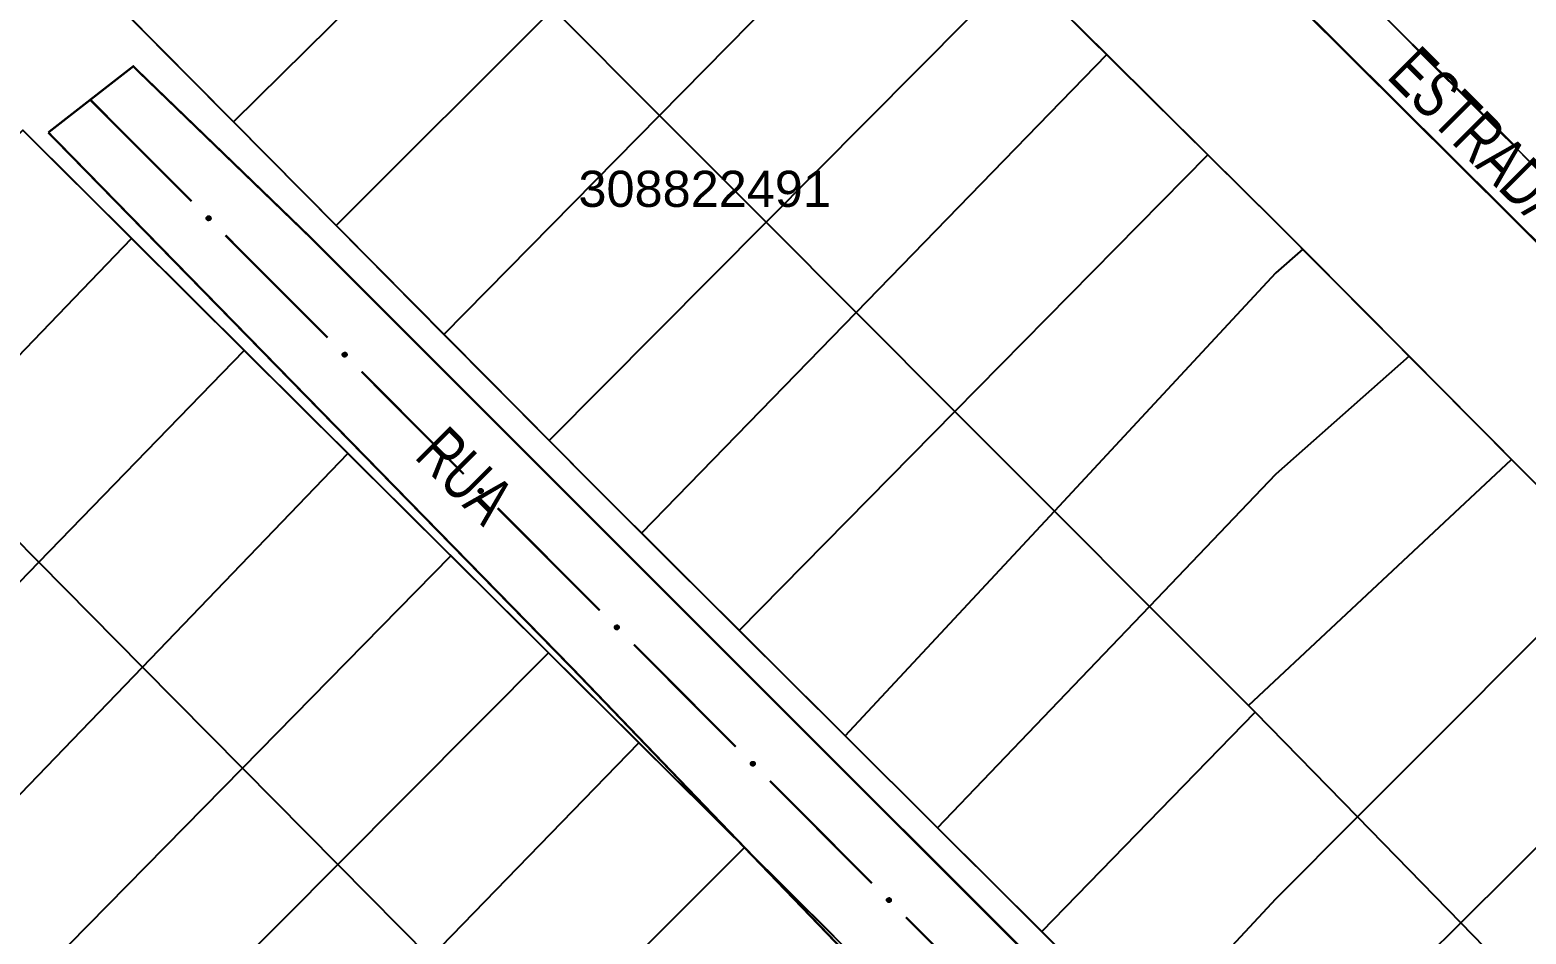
# Model space of a CAD drawing. Extents: x 205150 to 206910, y 4858726 to 4860849.
# Drawn here: x 205693 to 205817.3, y 4860689.1 to 4860764.2 of the extents above; entities that cross this region are included whole.
import ezdxf

# ---------------------------------------------------------------- set-up
doc = ezdxf.new("R2010")
doc.units = 0
doc.header["$LTSCALE"] = 1.5
doc.header["$MEASUREMENT"] = 0
for name, color, linetype in [('CD-MALHA-LOTES', 7, 'CONTINUOUS'), ('CD_TXT_QUADRA', 7, 'CONTINUOUS'), ('LM-LIM-SETOR-FISCAL', 7, 'CONTINUOUS'), ('RU-QUADRAS', 6, 'CONTINUOUS'), ('SV-EIXO-ROD-ESTR', 7, 'CONTINUOUS'), ('SV-EIXO-RUA-N-PAV', 6, 'CONTINUOUS'), ('SV-EST-MUNIC-PAV', 20, 'CONTINUOUS'), ('SV-RUA-NAO-PAV-S-GUIA-C-GUIA', 7, 'CONTINUOUS'), ('SV-TXT-MUNIC-PAV', 20, 'CONTINUOUS'), ('SV-TXT-RUA-N-PAV-S-GUIA-C-GUIA', 7, 'CONTINUOUS')]:
    doc.layers.add(name, color=color, linetype=linetype)
doc.styles.add('ARIAL', font='ARIAL.TTF')
doc.linetypes.add('Limite', pattern='A,20,-3,[130,ltypeshp.shx,S=6.35,R=0,X=0,Y=0],-3,20', length=46)

msp = doc.modelspace()

# ---------------------------------------------------------------- linework, layer by layer
at = {"layer": 'CD-MALHA-LOTES'}
for points in [[(205745.29, 4860757.07), (205766.14, 4860778.25)], [(205709.9, 4860756.53), (205728, 4860774.39)], [(205754.14, 4860748.2), (205775.13, 4860769.35)], [(205782.44, 4860762.12), (205775.13, 4860769.35)], [(205718.43, 4860747.92), (205736.45, 4860765.92)], [(205745.29, 4860757.07), (205736.45, 4860765.92)], [(205701.39, 4860765.11), (205709.9, 4860756.53)], [(205761.62, 4860740.7), (205782.44, 4860762.12)], [(205790.84, 4860753.8), (205782.44, 4860762.12)], [(205709.9, 4860756.53), (205718.43, 4860747.92)], [(205727.39, 4860738.88), (205745.29, 4860757.07)], [(205754.14, 4860748.2), (205745.29, 4860757.07)], [(205685.29, 4860748.71), (205692.4, 4860755.83), (205701.44, 4860746.85)], [(205769.83, 4860732.47), (205790.84, 4860753.8)], [(205798.72, 4860745.97), (205796.49, 4860748.21), (205790.84, 4860753.8)], [(205718.43, 4860747.92), (205727.39, 4860738.88)], [(205736.13, 4860730.06), (205754.14, 4860748.2)], [(205761.62, 4860740.7), (205754.14, 4860748.2)], [(205684.52, 4860729.27), (205701.44, 4860746.85)], [(205710.8, 4860737.55), (205701.44, 4860746.85)], [(205798.72, 4860745.97), (205796.49, 4860744), (205778.09, 4860724.21)], [(205807.57, 4860737.06), (205798.72, 4860745.97)], [(205743.8, 4860722.38), (205761.62, 4860740.7)], [(205769.83, 4860732.47), (205761.62, 4860740.7)], [(205727.39, 4860738.88), (205736.13, 4860730.06)], [(205693.75, 4860719.95), (205710.8, 4860737.55)], [(205719.42, 4860728.98), (205710.8, 4860737.55)], [(205807.57, 4860737.06), (205796.49, 4860727.27), (205785.98, 4860716.29)], [(205816.07, 4860728.49), (205807.57, 4860737.06)], [(205751.92, 4860714.29), (205769.83, 4860732.47)], [(205778.09, 4860724.21), (205769.83, 4860732.47)], [(205736.13, 4860730.06), (205739.62, 4860726.54), (205743.8, 4860722.38)], [(205684.52, 4860729.27), (205693.75, 4860719.95)], [(205702.35, 4860711.25), (205719.42, 4860728.98)], [(205727.95, 4860720.5), (205719.42, 4860728.98)], [(205794.21, 4860708.05), (205816.07, 4860728.49)], [(205824.47, 4860720.04), (205816.07, 4860728.49)], [(205760.72, 4860705.53), (205778.09, 4860724.21)], [(205785.98, 4860716.29), (205778.09, 4860724.21)], [(205743.8, 4860722.38), (205751.92, 4860714.29)], [(205676.4, 4860702.04), (205693.75, 4860719.95)], [(205693.75, 4860719.95), (205702.35, 4860711.25)], [(205710.65, 4860702.86), (205727.95, 4860720.5)], [(205736.07, 4860712.43), (205727.95, 4860720.5)], [(205803.28, 4860698.8), (205824.47, 4860720.04)], [(205768.38, 4860697.9), (205785.98, 4860716.29)], [(205794.21, 4860708.05), (205785.98, 4860716.29)], [(205751.92, 4860714.29), (205760.72, 4860705.53)], [(205718.58, 4860694.84), (205736.07, 4860712.43)], [(205743.58, 4860704.97), (205736.07, 4860712.43)], [(205685, 4860693.24), (205702.35, 4860711.25)], [(205702.35, 4860711.25), (205710.65, 4860702.86)], [(205811.84, 4860690.01), (205833.21, 4860711.23)], [(205777.04, 4860689.28), (205794.77, 4860707.49)], [(205794.77, 4860707.49), (205794.21, 4860708.05)], [(205803.28, 4860698.8), (205794.77, 4860707.49)], [(205726.25, 4860687.09), (205743.58, 4860704.97)], [(205752.34, 4860696.27), (205743.58, 4860704.97)], [(205760.72, 4860705.53), (205768.38, 4860697.9)], [(205693.09, 4860684.97), (205710.65, 4860702.86)], [(205710.65, 4860702.86), (205718.58, 4860694.84)], [(205803.28, 4860698.8), (205796.49, 4860692), (205785.82, 4860680.53)], [(205811.84, 4860690.01), (205803.28, 4860698.8)], [(205768.38, 4860697.9), (205777.04, 4860689.28)], [(205734.66, 4860678.59), (205752.34, 4860696.27)], [(205759.79, 4860688.87), (205752.34, 4860696.27)], [(205700.87, 4860677.02), (205718.58, 4860694.84)], [(205718.58, 4860694.84), (205726.25, 4860687.09)], [(205811.84, 4860690.01), (205796.49, 4860674.77), (205794.05, 4860672.33)], [(205819.8, 4860681.84), (205811.84, 4860690.01)], [(205777.04, 4860689.28), (205785.82, 4860680.53)]]:
    msp.add_lwpolyline(points, dxfattribs=at)
at = {"layer": 'LM-LIM-SETOR-FISCAL', "linetype": 'Limite', "ltscale": 0.1, "const_width": 0.13, "flags": 128}
msp.add_lwpolyline([(205319.29, 4860270.52), (205308.71, 4860256.67), (205305.78, 4860258.84), (205287.54, 4860237.69), (205276.64, 4860225.85), (205246.75, 4860195.21), (205217.93, 4860166.62), (205205.07, 4860154.22), (205154.16, 4860103.62), (205198.33, 4860053.28), (205217.33, 4860073.87), (205228.31, 4860086.13), (205238.29, 4860095.9), (205249.21, 4860104.33), (205257.45, 4860109.18), (205264.02, 4860112.21), (205279.18, 4860117.77), (205286.26, 4860119.79), (205298.64, 4860121.61), (205309.27, 4860122.88), (205318.87, 4860123.38), (205330.48, 4860123.39), (205348.91, 4860120.43), (205359.29, 4860117.56), (205368.87, 4860113.52), (205387.79, 4860104.36), (205416.55, 4860084.92), (205427.35, 4860072.78), (205437.08, 4860059.62), (205479.77, 4859996.22), (205490.09, 4859981.19), (205507.28, 4859955.95), (205301.82, 4859758.53), (205304.27, 4859754.35), (205308.51, 4859743.48), (205314.17, 4859730.07), (205319.34, 4859714.73), (205318.69, 4859702.13), (205317.26, 4859690.64), (205315.74, 4859682.13), (205314.47, 4859670.89), (205312.89, 4859663.45), (205309.4, 4859652.21), (205307.5, 4859644.78), (205307.82, 4859635.75), (205310.04, 4859627.84), (205314.31, 4859618.34), (205319.85, 4859606.63), (205326.97, 4859596.97), (205332.19, 4859589.73), (205339.8, 4859581.22), (205346.76, 4859572.51), (205354, 4859559.81), (205353.39, 4859552.98), (205353.27, 4859547.01), (205355.22, 4859540.43), (205360.95, 4859533.08), (205371.88, 4859519.43), (205377.63, 4859512.44), (205385.79, 4859503.96), (205396.46, 4859500.67), (205404.7, 4859492.02), (205412.93, 4859478.57), (205420.22, 4859461.9), (205423.63, 4859449.31), (205425.2, 4859433.83), (205427.41, 4859417.81), (205434.87, 4859380.22), (205437.8, 4859372.3), (205447.24, 4859361.81), (205453.54, 4859349.48), (205459.05, 4859329.54), (205466.92, 4859311.43), (205476.36, 4859294.25), (205487.12, 4859281.65), (205492.89, 4859272.47), (205496.57, 4859259.35), (205503.39, 4859250.69), (205510.74, 4859242.04), (205513.88, 4859233.64), (205518.87, 4859225.77), (205525.3, 4859218.82), (205532.12, 4859213.83), (205535.79, 4859207.8), (205538.94, 4859201.5), (205542.88, 4859195.99), (205547.34, 4859189.96), (205548.12, 4859187.59), (205557.31, 4859181.03), (205563.87, 4859170.28), (205572.52, 4859159), (205575.67, 4859152.83), (205573.49, 4859146.26), (205574.41, 4859107.72), (205574.1, 4859102.45), (205570.43, 4859091.7), (205564.13, 4859081.46), (205558.88, 4859071.49), (205553.9, 4859063.1), (205553.9, 4859053.65), (205550.78, 4858995.23), (205582.12, 4858999.84), (205643.48, 4859000.72), (205662.02, 4859003.54), (205723.44, 4859017.98), (205780.86, 4859021.75), (205796.46, 4859023.04), (205822.25, 4859018.37), (205884.61, 4859012.81), (205949.14, 4859010.7), (206010.04, 4859007.01), (206085.77, 4858991.23), (206142.93, 4858964.03), (206222.76, 4858955.8), (206247.48, 4858946.16), (206320.03, 4858923.22), (206357.59, 4858908.6), (206441.35, 4858853.88), (206472.45, 4858825.54), (206535.38, 4858773.37), (206582.46, 4858737.4), (206654.71, 4858791.02), (206678.45, 4858818.8), (206712.51, 4858857.69), (206744.07, 4858897.64), (206751.69, 4858909.49), (206759.23, 4858922.23), (206766.2, 4858935.79), (206774.68, 4858954.45), (206780.86, 4858969.77), (206787.32, 4858989.53), (206795.67, 4859017.91), (206801.34, 4859037.45), (206804.81, 4859048.55), (206810.21, 4859067.25), (206818.72, 4859096.7), (206836.07, 4859155.15), (206846.57, 4859191.69), (206849.26, 4859199.97), (206857.1, 4859228.87), (206879.44, 4859306.63), (206888.86, 4859339.28), (206892.9, 4859355.31), (206898.05, 4859377.14), (206902.33, 4859396.65), (206903.66, 4859403.73), (206904.19, 4859408.48), (206905.69, 4859418.05), (206906.56, 4859427.57), (206907.69, 4859436.73), (206908.51, 4859451.61), (206908.98, 4859469.92), (206908.88, 4859478.27), (206909.31, 4859486.41), (206909.8, 4859503.75), (206908.06, 4859522.53), (206905.79, 4859539.89), (206902.11, 4859560.26), (206898.96, 4859576.34), (206897.7, 4859582.09), (206890.37, 4859608.85), (206880.35, 4859645.11), (206869.65, 4859680.81), (206865.82, 4859696.97), (206853.5, 4859740.64), (206829.42, 4859824.64), (206821, 4859851.39), (206812.97, 4859883.79), (206808.11, 4859900.23), (206792.3, 4859957.48), (206787.8, 4859976.76), (206777.66, 4860010.06), (206765, 4860051.58), (206755.54, 4860085.7), (206750.68, 4860101.63), (206741.17, 4860125.56), (206733.16, 4860141.6), (206724.53, 4860155.76), (206720.58, 4860162.18), (206711.45, 4860176.18), (206701.64, 4860187.46), (206699.72, 4860189.66), (206688, 4860201.91), (206676.62, 4860211.53), (206661.73, 4860222.42), (206647.52, 4860230.3), (206635.25, 4860235.79), (206614.85, 4860243.29), (206606.14, 4860245.65), (206597.68, 4860248), (206583.47, 4860251.01), (206568.95, 4860253.89), (206555.52, 4860256.25), (206536.42, 4860258.75), (206515.07, 4860261.46), (206491.2, 4860264.62), (206461.18, 4860268.88), (206439.8, 4860271.78), (206410.63, 4860276.21), (206388.16, 4860279.36), (206368.66, 4860282.7), (206354.57, 4860286.28), (206341.8, 4860291.58), (206328.08, 4860297.72), (206312.52, 4860304.06), (206285.44, 4860316.18), (206266.75, 4860326.61), (206251.28, 4860335.83), (206233.37, 4860347.73), (206203.78, 4860369), (206190.98, 4860381.36), (206176.1, 4860393.77), (206148.73, 4860420.73), (206131.72, 4860438.15), (206119.93, 4860450.72), (206096.07, 4860474.64), (206079.22, 4860491.32), (206053.65, 4860516.64), (206024.02, 4860544.98), (206003.48, 4860565.32), (205982.61, 4860587.19), (205969.68, 4860601.5), (205947.41, 4860624.23), (205941.47, 4860630.27), (205933.71, 4860637.54), (205921.87, 4860648.63), (205904.16, 4860665.5), (205891.55, 4860678.66), (205883.32, 4860686.89), (205866.07, 4860704.91), (205856.37, 4860714.35), (205825.17, 4860745.55), (205813.99, 4860756.84), (205803.22, 4860767.55), (205796.49, 4860774.25), (205790.73, 4860779.92), (205778.11, 4860792.25), (205767.26, 4860803.09), (205754.34, 4860816.31), (205748.7, 4860822.1), (205743.2, 4860827.74), (205737.56, 4860833.24), (205728.8, 4860841.85), (205722.27, 4860848.82), (205716.69, 4860834.76), (205683.28, 4860785.15), (205648.13, 4860731.52), (205621.03, 4860690.19), (205590.06, 4860643.83), (205580.55, 4860630.3), (205567.6, 4860611.82), (205565.6, 4860608.82), (205469.79, 4860465.73), (205420.74, 4860392.29), (205335.67, 4860262.2), (205321.6, 4860273.55)], close=True, dxfattribs=at)
at = {"layer": 'RU-QUADRAS'}
for points in [[(205714.06, 4860829.8), (205682.85, 4860783.82), (205739.62, 4860726.54), (205796.49, 4860669.9), (205819.32, 4860646.24), (205859.61, 4860684.65), (205796.49, 4860748.21)], [(205669.6, 4860764.13), (205653.12, 4860739.54), (205664.94, 4860727.48), (205658.12, 4860720.73), (205746.59, 4860630.27), (205774.51, 4860601.36), (205796.49, 4860623.79), (205803.02, 4860630.27), (205809.34, 4860636.27), (205796.49, 4860652.39), (205692.4, 4860755.83), (205685.29, 4860748.71)]]:
    msp.add_lwpolyline(points, close=True, dxfattribs=at)
at = {"layer": 'SV-EIXO-ROD-ESTR', "const_width": 0.18, "flags": 128}
msp.add_lwpolyline([(205807.83, 4860762.96), (205816.34, 4860754.5)], dxfattribs=at)
at = {"layer": 'SV-EIXO-RUA-N-PAV', "const_width": 0.18, "flags": 128}
for points in [[(205697.95, 4860758.43), (205706.43, 4860749.93)], [(205709.25, 4860747.1), (205717.73, 4860738.61)], [(205720.55, 4860735.78), (205729.03, 4860727.28)], [(205731.85, 4860724.45), (205740.33, 4860715.96)], [(205743.16, 4860713.12), (205751.63, 4860704.63)], [(205754.46, 4860701.8), (205762.93, 4860693.3)], [(205765.76, 4860690.47), (205774.24, 4860681.98)]]:
    msp.add_lwpolyline(points, dxfattribs=at)
at = {"layer": 'SV-EIXO-RUA-N-PAV', "flags": 128}
for points in [[(205707.81, 4860748.7), (205707.86, 4860748.7), (205707.91, 4860748.69), (205707.94, 4860748.67), (205707.96, 4860748.65), (205707.99, 4860748.62), (205708, 4860748.59), (205708.01, 4860748.55), (205708.02, 4860748.5), (205708, 4860748.46), (205707.99, 4860748.42), (205707.96, 4860748.39), (205707.94, 4860748.37), (205707.9, 4860748.36), (205707.86, 4860748.35), (205707.81, 4860748.35), (205707.77, 4860748.36), (205707.74, 4860748.37), (205707.71, 4860748.4), (205707.69, 4860748.43), (205707.67, 4860748.46), (205707.66, 4860748.5), (205707.66, 4860748.55), (205707.67, 4860748.59), (205707.69, 4860748.62), (205707.71, 4860748.65), (205707.74, 4860748.67), (205707.77, 4860748.69), (205707.81, 4860748.7)], [(205719.12, 4860737.37), (205719.16, 4860737.37), (205719.21, 4860737.36), (205719.24, 4860737.34), (205719.26, 4860737.32), (205719.29, 4860737.29), (205719.3, 4860737.26), (205719.32, 4860737.22), (205719.32, 4860737.17), (205719.3, 4860737.13), (205719.29, 4860737.1), (205719.27, 4860737.07), (205719.24, 4860737.05), (205719.2, 4860737.03), (205719.16, 4860737.02), (205719.11, 4860737.02), (205719.07, 4860737.03), (205719.04, 4860737.05), (205719.01, 4860737.07), (205718.99, 4860737.1), (205718.98, 4860737.13), (205718.96, 4860737.17), (205718.97, 4860737.22), (205718.97, 4860737.26), (205718.99, 4860737.29), (205719.02, 4860737.32), (205719.04, 4860737.34), (205719.07, 4860737.36), (205719.12, 4860737.37)], [(205730.42, 4860726.04), (205730.47, 4860726.05), (205730.51, 4860726.04), (205730.54, 4860726.02), (205730.57, 4860725.99), (205730.59, 4860725.97), (205730.61, 4860725.94), (205730.62, 4860725.9), (205730.62, 4860725.85), (205730.61, 4860725.8), (205730.59, 4860725.77), (205730.57, 4860725.74), (205730.54, 4860725.72), (205730.51, 4860725.71), (205730.47, 4860725.69), (205730.42, 4860725.69), (205730.38, 4860725.7), (205730.34, 4860725.72), (205730.32, 4860725.75), (205730.29, 4860725.77), (205730.28, 4860725.81), (205730.27, 4860725.85), (205730.27, 4860725.89), (205730.28, 4860725.94), (205730.29, 4860725.97), (205730.32, 4860725.99), (205730.34, 4860726.02), (205730.38, 4860726.04), (205730.42, 4860726.04)], [(205741.72, 4860714.72), (205741.77, 4860714.72), (205741.81, 4860714.71), (205741.84, 4860714.69), (205741.87, 4860714.67), (205741.89, 4860714.64), (205741.91, 4860714.61), (205741.92, 4860714.57), (205741.92, 4860714.52), (205741.91, 4860714.48), (205741.89, 4860714.45), (205741.87, 4860714.42), (205741.84, 4860714.4), (205741.81, 4860714.38), (205741.77, 4860714.37), (205741.72, 4860714.37), (205741.68, 4860714.38), (205741.65, 4860714.4), (205741.62, 4860714.42), (205741.6, 4860714.45), (205741.58, 4860714.48), (205741.57, 4860714.52), (205741.57, 4860714.57), (205741.58, 4860714.61), (205741.6, 4860714.64), (205741.62, 4860714.67), (205741.65, 4860714.69), (205741.68, 4860714.71), (205741.72, 4860714.72)], [(205753.02, 4860703.39), (205753.07, 4860703.39), (205753.11, 4860703.38), (205753.14, 4860703.37), (205753.17, 4860703.34), (205753.19, 4860703.32), (205753.21, 4860703.28), (205753.22, 4860703.24), (205753.22, 4860703.19), (205753.21, 4860703.15), (205753.19, 4860703.12), (205753.17, 4860703.09), (205753.14, 4860703.07), (205753.11, 4860703.05), (205753.07, 4860703.04), (205753.02, 4860703.04), (205752.98, 4860703.05), (205752.95, 4860703.07), (205752.92, 4860703.09), (205752.9, 4860703.12), (205752.88, 4860703.15), (205752.87, 4860703.19), (205752.87, 4860703.24), (205752.88, 4860703.28), (205752.9, 4860703.32), (205752.92, 4860703.34), (205752.95, 4860703.37), (205752.98, 4860703.38), (205753.02, 4860703.39)], [(205764.32, 4860692.07), (205764.37, 4860692.07), (205764.41, 4860692.06), (205764.45, 4860692.04), (205764.47, 4860692.02), (205764.49, 4860691.99), (205764.51, 4860691.96), (205764.52, 4860691.92), (205764.52, 4860691.87), (205764.51, 4860691.83), (205764.49, 4860691.79), (205764.47, 4860691.77), (205764.45, 4860691.74), (205764.41, 4860691.73), (205764.37, 4860691.72), (205764.32, 4860691.72), (205764.28, 4860691.73), (205764.25, 4860691.75), (205764.22, 4860691.77), (205764.2, 4860691.8), (205764.18, 4860691.83), (205764.17, 4860691.87), (205764.17, 4860691.92), (205764.18, 4860691.96), (205764.2, 4860691.99), (205764.22, 4860692.02), (205764.25, 4860692.04), (205764.28, 4860692.06), (205764.32, 4860692.07)]]:
    msp.add_lwpolyline(points, close=True, dxfattribs=at)
for points in [[(205707.66, 4860748.55), (205707.9, 4860748.36)], [(205707.66, 4860748.5), (205707.86, 4860748.35)], [(205707.67, 4860748.59), (205707.94, 4860748.37)], [(205707.67, 4860748.56), (205707.92, 4860748.37)], [(205707.67, 4860748.52), (205707.88, 4860748.35)], [(205707.67, 4860748.47), (205707.83, 4860748.35)], [(205707.67, 4860748.46), (205707.81, 4860748.35)], [(205707.68, 4860748.6), (205707.95, 4860748.39)], [(205707.69, 4860748.62), (205707.96, 4860748.39)], [(205707.69, 4860748.44), (205707.79, 4860748.36)], [(205707.69, 4860748.43), (205707.77, 4860748.36)], [(205707.7, 4860748.63), (205707.97, 4860748.41)], [(205707.71, 4860748.65), (205707.99, 4860748.42)], [(205707.73, 4860748.66), (205707.99, 4860748.44)], [(205707.74, 4860748.67), (205708, 4860748.46)], [(205707.76, 4860748.67), (205708.01, 4860748.48)], [(205707.77, 4860748.69), (205708.02, 4860748.5)], [(205707.79, 4860748.69), (205708.01, 4860748.52)], [(205707.81, 4860748.7), (205708.01, 4860748.55)], [(205707.84, 4860748.7), (205708, 4860748.57)], [(205707.86, 4860748.7), (205708, 4860748.59)], [(205707.89, 4860748.69), (205707.99, 4860748.61)], [(205707.91, 4860748.69), (205707.99, 4860748.62)], [(205718.97, 4860737.26), (205719.24, 4860737.05)], [(205718.97, 4860737.24), (205719.22, 4860737.04)], [(205718.97, 4860737.22), (205719.2, 4860737.03)], [(205718.99, 4860737.29), (205719.27, 4860737.07)], [(205718.99, 4860737.27), (205719.25, 4860737.06)], [(205719.01, 4860737.3), (205719.27, 4860737.08)], [(205719.02, 4860737.32), (205719.29, 4860737.1)], [(205719.03, 4860737.33), (205719.29, 4860737.12)], [(205719.04, 4860737.34), (205719.3, 4860737.13)], [(205719.06, 4860737.35), (205719.31, 4860737.15)], [(205719.07, 4860737.36), (205719.32, 4860737.17)], [(205719.09, 4860737.36), (205719.31, 4860737.2)], [(205719.12, 4860737.37), (205719.32, 4860737.22)], [(205719.14, 4860737.37), (205719.3, 4860737.25)], [(205719.16, 4860737.37), (205719.3, 4860737.26)], [(205719.19, 4860737.37), (205719.29, 4860737.28)], [(205719.21, 4860737.36), (205719.29, 4860737.29)], [(205718.96, 4860737.17), (205719.16, 4860737.02)], [(205718.97, 4860737.19), (205719.18, 4860737.03)], [(205718.98, 4860737.15), (205719.13, 4860737.03)], [(205718.98, 4860737.13), (205719.11, 4860737.02)], [(205718.99, 4860737.11), (205719.09, 4860737.03)], [(205718.99, 4860737.1), (205719.07, 4860737.03)], [(205730.34, 4860726.02), (205730.61, 4860725.8)], [(205730.36, 4860726.02), (205730.61, 4860725.83)], [(205730.38, 4860726.04), (205730.62, 4860725.85)], [(205730.4, 4860726.04), (205730.61, 4860725.87)], [(205730.42, 4860726.04), (205730.62, 4860725.9)], [(205730.44, 4860726.04), (205730.61, 4860725.92)], [(205730.47, 4860726.05), (205730.61, 4860725.94)], [(205730.49, 4860726.04), (205730.59, 4860725.96)], [(205730.51, 4860726.04), (205730.59, 4860725.97)], [(205730.27, 4860725.91), (205730.52, 4860725.72)], [(205730.27, 4860725.89), (205730.51, 4860725.71)], [(205730.27, 4860725.87), (205730.48, 4860725.7)], [(205730.27, 4860725.85), (205730.47, 4860725.69)], [(205730.28, 4860725.94), (205730.54, 4860725.72)], [(205730.28, 4860725.82), (205730.44, 4860725.7)], [(205730.28, 4860725.81), (205730.42, 4860725.69)], [(205730.29, 4860725.97), (205730.57, 4860725.74)], [(205730.29, 4860725.95), (205730.55, 4860725.73)], [(205730.29, 4860725.79), (205730.39, 4860725.7)], [(205730.29, 4860725.77), (205730.38, 4860725.7)], [(205730.31, 4860725.98), (205730.58, 4860725.76)], [(205730.32, 4860725.99), (205730.59, 4860725.77)], [(205730.33, 4860726), (205730.6, 4860725.79)], [(205741.57, 4860714.59), (205741.82, 4860714.39)], [(205741.57, 4860714.57), (205741.81, 4860714.38)], [(205741.57, 4860714.54), (205741.79, 4860714.38)], [(205741.57, 4860714.52), (205741.77, 4860714.37)], [(205741.58, 4860714.61), (205741.84, 4860714.4)], [(205741.58, 4860714.5), (205741.74, 4860714.37)], [(205741.58, 4860714.48), (205741.72, 4860714.37)], [(205741.59, 4860714.62), (205741.85, 4860714.41)], [(205741.59, 4860714.46), (205741.69, 4860714.38)], [(205741.6, 4860714.64), (205741.87, 4860714.42)], [(205741.6, 4860714.45), (205741.68, 4860714.38)], [(205741.61, 4860714.65), (205741.88, 4860714.43)], [(205741.62, 4860714.67), (205741.89, 4860714.45)], [(205741.64, 4860714.68), (205741.9, 4860714.47)], [(205741.65, 4860714.69), (205741.91, 4860714.48)], [(205741.66, 4860714.7), (205741.91, 4860714.5)], [(205741.68, 4860714.71), (205741.92, 4860714.52)], [(205741.7, 4860714.71), (205741.92, 4860714.55)], [(205741.72, 4860714.72), (205741.92, 4860714.57)], [(205741.75, 4860714.72), (205741.91, 4860714.59)], [(205741.77, 4860714.72), (205741.91, 4860714.61)], [(205741.79, 4860714.71), (205741.89, 4860714.63)], [(205741.81, 4860714.71), (205741.89, 4860714.64)], [(205752.87, 4860703.24), (205753.11, 4860703.05)], [(205752.87, 4860703.22), (205753.09, 4860703.05)], [(205752.87, 4860703.19), (205753.07, 4860703.04)], [(205752.88, 4860703.28), (205753.14, 4860703.07)], [(205752.88, 4860703.26), (205753.12, 4860703.06)], [(205752.88, 4860703.17), (205753.04, 4860703.05)], [(205752.88, 4860703.15), (205753.02, 4860703.04)], [(205752.89, 4860703.3), (205753.15, 4860703.08)], [(205752.89, 4860703.14), (205752.99, 4860703.05)], [(205752.9, 4860703.32), (205753.17, 4860703.09)], [(205752.9, 4860703.12), (205752.98, 4860703.05)], [(205752.91, 4860703.33), (205753.18, 4860703.1)], [(205752.92, 4860703.34), (205753.19, 4860703.12)], [(205752.94, 4860703.35), (205753.2, 4860703.14)], [(205752.95, 4860703.37), (205753.21, 4860703.15)], [(205752.97, 4860703.37), (205753.21, 4860703.18)], [(205752.98, 4860703.38), (205753.22, 4860703.19)], [(205753, 4860703.39), (205753.22, 4860703.22)], [(205753.02, 4860703.39), (205753.22, 4860703.24)], [(205753.05, 4860703.39), (205753.21, 4860703.27)], [(205753.07, 4860703.39), (205753.21, 4860703.28)], [(205753.09, 4860703.39), (205753.19, 4860703.31)], [(205753.11, 4860703.38), (205753.19, 4860703.32)], [(205764.17, 4860691.92), (205764.41, 4860691.73)], [(205764.17, 4860691.87), (205764.37, 4860691.72)], [(205764.18, 4860691.96), (205764.45, 4860691.74)], [(205764.18, 4860691.94), (205764.42, 4860691.74)], [(205764.18, 4860691.89), (205764.39, 4860691.72)], [(205764.18, 4860691.85), (205764.34, 4860691.72)], [(205764.18, 4860691.83), (205764.32, 4860691.72)], [(205764.19, 4860691.97), (205764.46, 4860691.76)], [(205764.19, 4860691.81), (205764.3, 4860691.73)], [(205764.2, 4860691.99), (205764.47, 4860691.77)], [(205764.2, 4860691.8), (205764.28, 4860691.73)], [(205764.21, 4860692), (205764.48, 4860691.78)], [(205764.22, 4860692.02), (205764.49, 4860691.79)], [(205764.24, 4860692.03), (205764.5, 4860691.81)], [(205764.25, 4860692.04), (205764.51, 4860691.83)], [(205764.27, 4860692.05), (205764.51, 4860691.85)], [(205764.28, 4860692.06), (205764.52, 4860691.87)], [(205764.3, 4860692.06), (205764.52, 4860691.89)], [(205764.32, 4860692.07), (205764.52, 4860691.92)], [(205764.35, 4860692.07), (205764.51, 4860691.94)], [(205764.37, 4860692.07), (205764.51, 4860691.96)], [(205764.4, 4860692.06), (205764.5, 4860691.98)], [(205764.41, 4860692.06), (205764.49, 4860691.99)]]:
    msp.add_lwpolyline(points, dxfattribs=at)
at = {"layer": 'SV-EST-MUNIC-PAV', "const_width": 0.18, "flags": 128}
msp.add_lwpolyline([(205796.49, 4860768.09), (205821.97, 4860742.77), (205875.93, 4860688.13), (205905.8, 4860657.22), (205933, 4860630.27)], dxfattribs=at)
at = {"layer": 'SV-RUA-NAO-PAV-S-GUIA-C-GUIA', "const_width": 0.18, "flags": 128}
for points in [[(205796.49, 4860667.16), (205780.28, 4860682.97), (205716.25, 4860746.98), (205701.58, 4860761.14), (205694.53, 4860755.65)], [(205796.49, 4860651.39), (205780.78, 4860666.69), (205738.17, 4860711.02), (205694.53, 4860755.65)]]:
    msp.add_lwpolyline(points, dxfattribs=at)

# ---------------------------------------------------------------- texts
at = {"layer": 'CD_TXT_QUADRA', "style": 'ARIAL'}
msp.add_text('308822491', height=3, dxfattribs=at).set_placement((205738.56, 4860749.47))
at = {"layer": 'SV-TXT-MUNIC-PAV', "style": 'ARIAL', "width": 0.7}
msp.add_text('ESTRADA', height=4, rotation=315, dxfattribs=at).set_placement((205805.6, 4860760.23))
at = {"layer": 'SV-TXT-RUA-N-PAV-S-GUIA-C-GUIA', "style": 'ARIAL', "width": 0.7}
msp.add_text('RUA ', height=4, rotation=315, dxfattribs=at).set_placement((205724.83, 4860728.66))

doc.saveas('drawing.dxf')
